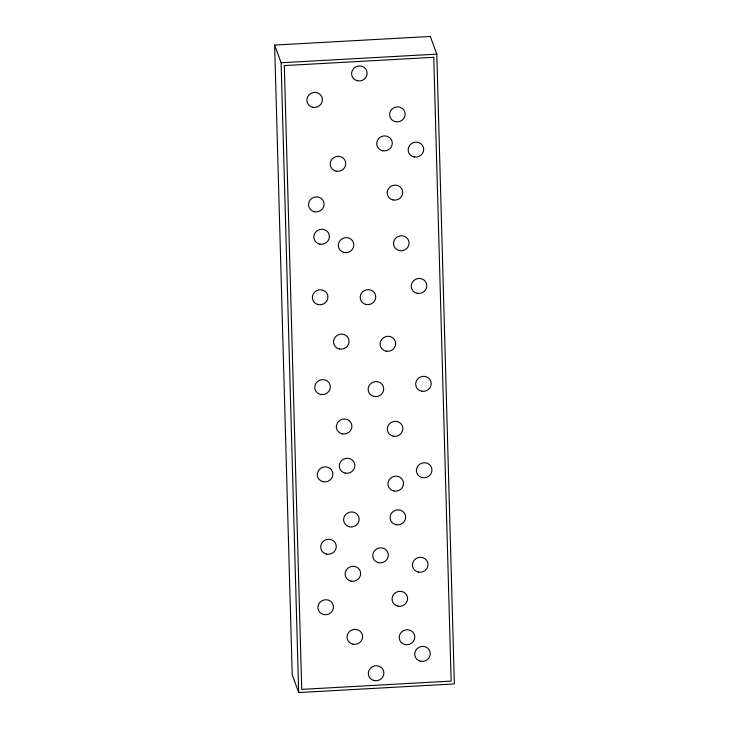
<?xml version="1.0" encoding="UTF-8"?>
<svg xmlns="http://www.w3.org/2000/svg" width="729" height="729" viewBox="0 0 729 729"><rect width="100%" height="100%" fill="white"/><g stroke="black" fill="none" stroke-linecap="round" stroke-linejoin="round"><path stroke-width="1.09" d="M274.642 45.08L430.32 36.45L436.789 54.137L454.358 683.92L298.68 692.55L292.211 674.863L274.642 45.08L281.112 62.758L298.68 692.55M281.112 62.758L436.789 54.137M433.755 57.309L284.31 65.592L301.715 689.379L451.16 681.096L433.755 57.309M374.296 680.594A7.828 7.463 -20.1 0 0 383.572 670.89A7.828 7.463 -20.1 0 0 370.45 668.247A7.828 7.463 -20.1 0 0 374.296 680.594M357.556 80.801A7.828 7.463 -20.1 0 0 366.833 71.087A7.828 7.463 -20.1 0 0 353.72 68.444A7.828 7.463 -20.1 0 0 357.556 80.801M396.047 524.725A7.828 7.463 -20.1 0 0 405.324 515.02A7.828 7.463 -20.1 0 0 392.211 512.378A7.828 7.463 -20.1 0 0 396.047 524.725M345.282 473.139A7.828 7.463 -20.1 0 0 354.558 463.434A7.828 7.463 -20.1 0 0 341.445 460.792A7.828 7.463 -20.1 0 0 345.282 473.139M386.088 351.168A7.828 7.463 -20.1 0 0 395.364 341.454A7.828 7.463 -20.1 0 0 382.242 338.812A7.828 7.463 -20.1 0 0 386.088 351.168M344.252 252.498A7.828 7.463 -20.1 0 0 353.529 242.784A7.828 7.463 -20.1 0 0 340.416 240.151A7.828 7.463 -20.1 0 0 344.252 252.498M393.15 199.974A7.828 7.463 -20.1 0 0 402.426 190.269A7.828 7.463 -20.1 0 0 389.313 187.626A7.828 7.463 -20.1 0 0 393.15 199.974M398.016 606.163A7.828 7.463 -20.1 0 0 407.292 596.45A7.828 7.463 -20.1 0 0 394.179 593.816A7.828 7.463 -20.1 0 0 398.016 606.163M353.018 644.199A7.828 7.463 -20.1 0 0 362.295 634.494A7.828 7.463 -20.1 0 0 349.182 631.852A7.828 7.463 -20.1 0 0 353.018 644.199M393.268 436.179A7.828 7.463 -20.1 0 0 402.545 426.474A7.828 7.463 -20.1 0 0 389.432 423.831A7.828 7.463 -20.1 0 0 393.268 436.179M366.168 304.512A7.828 7.463 -20.1 0 0 375.444 294.808A7.828 7.463 -20.1 0 0 362.331 292.165A7.828 7.463 -20.1 0 0 366.168 304.512M336.169 171.16A7.828 7.463 -20.1 0 0 345.446 161.446A7.828 7.463 -20.1 0 0 332.333 158.813A7.828 7.463 -20.1 0 0 336.169 171.16M351.086 581.15A7.828 7.463 -20.1 0 0 360.363 571.445A7.828 7.463 -20.1 0 0 347.25 568.802A7.828 7.463 -20.1 0 0 351.086 581.15M349.574 526.812A7.828 7.463 -20.1 0 0 358.85 517.107A7.828 7.463 -20.1 0 0 345.728 514.464A7.828 7.463 -20.1 0 0 349.574 526.812M320.724 394.48A7.828 7.463 -20.1 0 0 330 384.775A7.828 7.463 -20.1 0 0 316.878 382.133A7.828 7.463 -20.1 0 0 320.724 394.48M339.477 348.981A7.828 7.463 -20.1 0 0 348.754 339.267A7.828 7.463 -20.1 0 0 335.641 336.625A7.828 7.463 -20.1 0 0 339.477 348.981M399.483 250.63A7.828 7.463 -20.1 0 0 408.759 240.925A7.828 7.463 -20.1 0 0 395.637 238.283A7.828 7.463 -20.1 0 0 399.483 250.63M323.886 614.583A7.828 7.463 -20.1 0 0 333.162 604.87A7.828 7.463 -20.1 0 0 320.049 602.227A7.828 7.463 -20.1 0 0 323.886 614.583M395.565 121.707A7.828 7.463 -20.1 0 0 404.841 112.002A7.828 7.463 -20.1 0 0 391.728 109.359A7.828 7.463 -20.1 0 0 395.565 121.707M314.491 211.765A7.828 7.463 -20.1 0 0 323.767 202.051A7.828 7.463 -20.1 0 0 310.654 199.409A7.828 7.463 -20.1 0 0 314.491 211.765M421.644 391.2A7.828 7.463 -20.1 0 0 430.921 381.486A7.828 7.463 -20.1 0 0 417.808 378.843A7.828 7.463 -20.1 0 0 421.644 391.2M420.688 661.249A7.828 7.463 -20.1 0 0 429.964 651.535A7.828 7.463 -20.1 0 0 416.851 648.892A7.828 7.463 -20.1 0 0 420.688 661.249M418.428 572.119A7.828 7.463 -20.1 0 0 427.704 562.414A7.828 7.463 -20.1 0 0 414.591 559.772A7.828 7.463 -20.1 0 0 418.428 572.119M312.823 107.281A7.828 7.463 -20.1 0 0 322.1 97.577A7.828 7.463 -20.1 0 0 308.987 94.934A7.828 7.463 -20.1 0 0 312.823 107.281M414.118 156.954A7.828 7.463 -20.1 0 0 423.394 147.249A7.828 7.463 -20.1 0 0 410.281 144.606A7.828 7.463 -20.1 0 0 414.118 156.954M318.327 304.631A7.828 7.463 -20.1 0 0 327.603 294.917A7.828 7.463 -20.1 0 0 314.491 292.283A7.828 7.463 -20.1 0 0 318.327 304.631M323.275 481.76A7.828 7.463 -20.1 0 0 332.552 472.046A7.828 7.463 -20.1 0 0 319.43 469.403A7.828 7.463 -20.1 0 0 323.275 481.76M405.196 644.573A7.828 7.463 -20.1 0 0 414.473 634.868A7.828 7.463 -20.1 0 0 401.36 632.225A7.828 7.463 -20.1 0 0 405.196 644.573M422.355 477.613A7.828 7.463 -20.1 0 0 431.632 467.9A7.828 7.463 -20.1 0 0 418.519 465.266A7.828 7.463 -20.1 0 0 422.355 477.613M417.216 293.304A7.828 7.463 -20.1 0 0 426.492 283.599A7.828 7.463 -20.1 0 0 413.37 280.957A7.828 7.463 -20.1 0 0 417.216 293.304M319.803 244.106A7.828 7.463 -20.1 0 0 329.08 234.392A7.828 7.463 -20.1 0 0 315.967 231.749A7.828 7.463 -20.1 0 0 319.803 244.106M382.698 150.775A7.828 7.463 -20.1 0 0 391.974 141.062A7.828 7.463 -20.1 0 0 378.852 138.419A7.828 7.463 -20.1 0 0 382.698 150.775M374.095 396.448A7.828 7.463 -20.1 0 0 383.372 386.734A7.828 7.463 -20.1 0 0 370.25 384.101A7.828 7.463 -20.1 0 0 374.095 396.448M378.734 562.715A7.828 7.463 -20.1 0 0 388.01 553.01A7.828 7.463 -20.1 0 0 374.897 550.368A7.828 7.463 -20.1 0 0 378.734 562.715M342.311 433.873A7.828 7.463 -20.1 0 0 351.597 424.16A7.828 7.463 -20.1 0 0 338.475 421.526A7.828 7.463 -20.1 0 0 342.311 433.873M393.952 491.009A7.828 7.463 -20.1 0 0 403.228 481.295A7.828 7.463 -20.1 0 0 390.115 478.652A7.828 7.463 -20.1 0 0 393.952 491.009M326.656 554.122A7.828 7.463 -20.1 0 0 335.932 544.417A7.828 7.463 -20.1 0 0 322.819 541.775A7.828 7.463 -20.1 0 0 326.656 554.122"/></g></svg>
